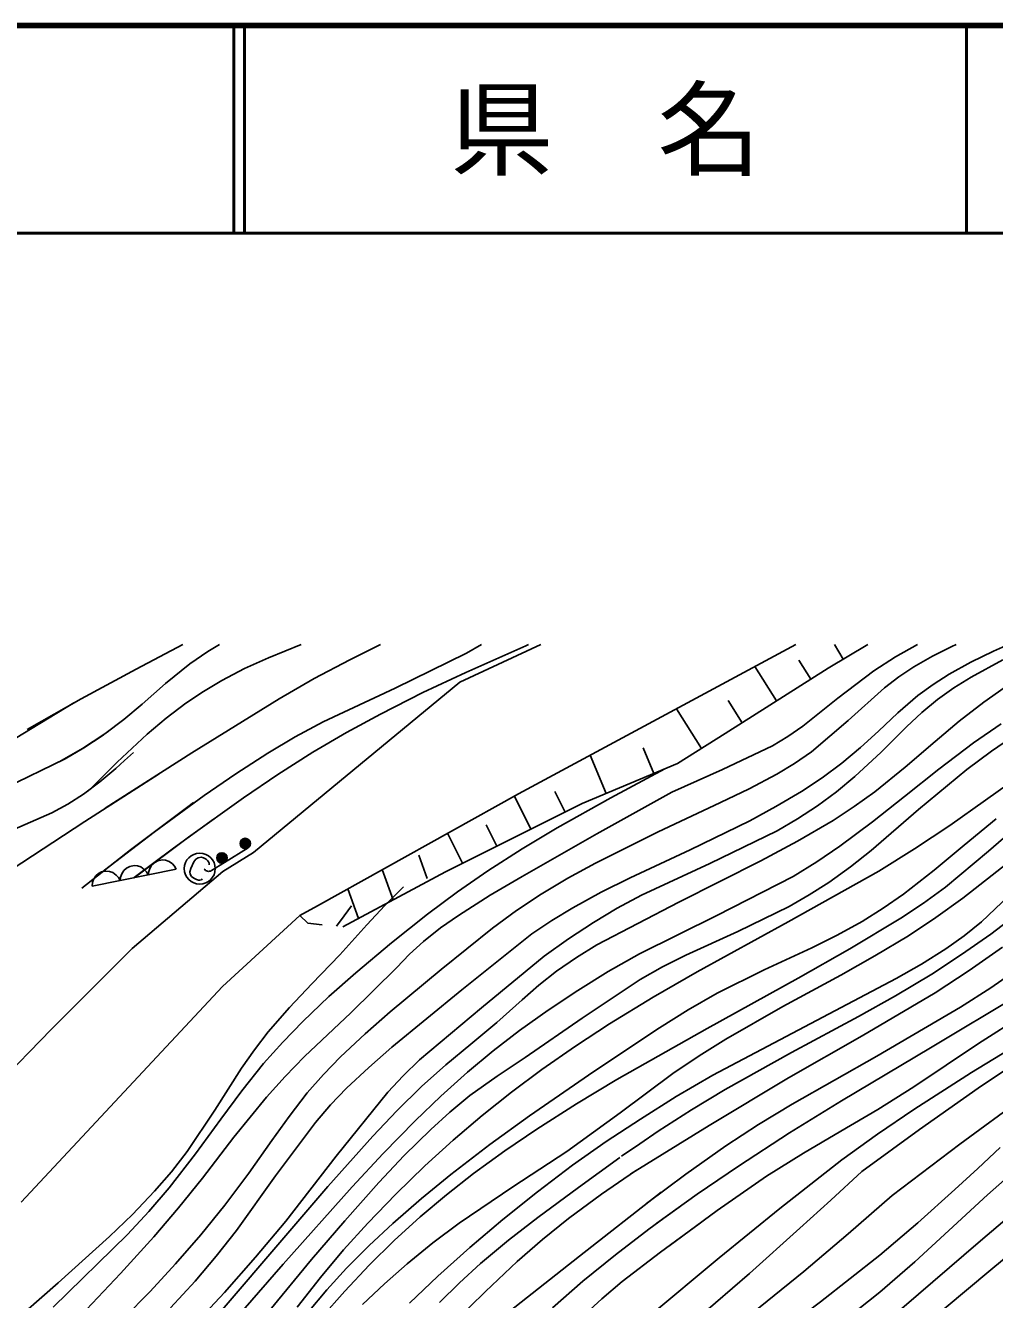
# Model space of a CAD drawing. Units: millimetres, scale not verified. Extents: x 40000 to 680000, y 20000 to 380000.
# Drawn here: x 287718 to 334347, y 318688 to 380000 of the extents above; entities that cross this region are included whole.
import ezdxf
from ezdxf.enums import TextEntityAlignment as Align

# ---------------------------------------------------------------- set-up
doc = ezdxf.new("R2010")
doc.units = ezdxf.units.MM
doc.header["$LTSCALE"] = 1000
for name, color, linetype, lineweight in [('M-BGD', 7, 'Continuous', 25), ('M-TTL', 2, 'Continuous', 140), ('M-TTL-LINE', 7, 'Continuous', 50)]:
    doc.layers.add(name, color=color, linetype=linetype, lineweight=lineweight)
doc.layers.add('M-TTL-TXT', color=7, linetype='Continuous')
doc.styles.add('ＭＳ ゴシック', font='')
doc.styles.get('ＭＳ ゴシック').set_extended_font_data('MS Gothic')

msp = doc.modelspace()

# ---------------------------------------------------------------- linework, layer by layer
at = {"layer": 'M-BGD'}
for p, q in [((293039, 349021), (295282, 350205)), ((296491, 349866), (297047, 350205)), ((299407, 349574), (300985, 350205)), ((303332, 349478), (304804, 350205)), ((308621, 348391), (312508, 350205)), ((308902, 348867), (311799, 350152)), ((308942, 349789), (309658, 350205)), ((311436, 343027), (324785, 350205)), ((311799, 350152), (311924, 350205)), ((328259, 350205), (326341, 349073)), ((327060, 349497), (326642, 350205)), ((329588, 349609), (330642, 350205)), ((332291, 350110), (331362, 349648)), ((332509, 350205), (332291, 350110)), ((334300, 349885), (335012, 350205)), ((295633, 349273), (296491, 349866)), ((298264, 349049), (299407, 349574)), ((305502, 348109), (308942, 349789)), ((328535, 348945), (329588, 349609)), ((331362, 349648), (330458, 349130)), ((333215, 349357), (334300, 349885)), ((290403, 347593), (293039, 349021)), ((294459, 348330), (295633, 349273)), ((297163, 348477), (298264, 349049)), ((301611, 348567), (303332, 349478)), ((326341, 349073), (321383, 345921)), ((323862, 347497), (322814, 349145)), ((325514, 348548), (324932, 349464)), ((326808, 347634), (328535, 348945)), ((330458, 349130), (329740, 348655)), ((332164, 348779), (333215, 349357)), ((333216, 348643), (334753, 349479)), ((293326, 347342), (294459, 348330)), ((296278, 347953), (297163, 348477)), ((298685, 340205), (308621, 348391)), ((299921, 347603), (301611, 348567)), ((306841, 347893), (308902, 348867)), ((329740, 348655), (329048, 348124)), ((330654, 347754), (331392, 348291)), ((331392, 348291), (332164, 348779)), ((332393, 348130), (333216, 348643)), ((295434, 347383), (296278, 347953)), ((302044, 346488), (305502, 348109)), ((304806, 346865), (306841, 347893)), ((329048, 348124), (327310, 346558)), ((329689, 346921), (330654, 347754)), ((331607, 347569), (332393, 348130)), ((334816, 348131), (333830, 347442)), ((286391, 345196), (290051, 347401)), ((287801, 346116), (290403, 347593)), ((292448, 346598), (293326, 347342)), ((294488, 346660), (295434, 347383)), ((295721, 344991), (299921, 347603)), ((320242, 345203), (319039, 347115)), ((322209, 346446), (321535, 347508)), ((325124, 346281), (326808, 347634)), ((330844, 346931), (331607, 347569)), ((333830, 347442), (332639, 346514)), ((291535, 345903), (292448, 346598)), ((293575, 345887), (294488, 346660)), ((300693, 345759), (302044, 346488)), ((303164, 345972), (304806, 346865)), ((327310, 346558), (325534, 345039)), ((328768, 346046), (329689, 346921)), ((330119, 346248), (330844, 346931)), ((332639, 346514), (331485, 345539)), ((290455, 345208), (291535, 345903)), ((290531, 345236), (291413, 345817)), ((291413, 345817), (291559, 345922)), ((291559, 345922), (291701, 346026)), ((292133, 344545), (293575, 345887)), ((301552, 345028), (303164, 345972)), ((321383, 345921), (319100, 344485)), ((324408, 345779), (325124, 346281)), ((327906, 345251), (328768, 346046)), ((328891, 345029), (330119, 346248)), ((333342, 345483), (334668, 346399)), ((334200, 345078), (335420, 345917)), ((289341, 344561), (290455, 345208)), ((289627, 344711), (290531, 345236)), ((299380, 344983), (300693, 345759)), ((317953, 344004), (317434, 345241)), ((321262, 344189), (323669, 345334)), ((323669, 345334), (324408, 345779)), ((327006, 344503), (327906, 345251)), ((331485, 345539), (330054, 344305)), ((331660, 344213), (333342, 345483)), ((286729, 343300), (289627, 344711)), ((291554, 342328), (295721, 344991)), ((292063, 344248), (292489, 344630)), ((292489, 344630), (292911, 345017)), ((297835, 343992), (299380, 344983)), ((299857, 343954), (301552, 345028)), ((315658, 343041), (314886, 344882)), ((325534, 345039), (324723, 344480)), ((327625, 343858), (328891, 345029)), ((333013, 344188), (334200, 345078)), ((290581, 341698), (294145, 343989)), ((290731, 343159), (292133, 344545)), ((291302, 343602), (292063, 344248)), ((296319, 342948), (297835, 343992)), ((319100, 344485), (314511, 342560)), ((318488, 344228), (315882, 342834)), ((318827, 343099), (321262, 344189)), ((323878, 343971), (322541, 343264)), ((324723, 344480), (323878, 343971)), ((326049, 343795), (327006, 344503)), ((330054, 344305), (328587, 343120)), ((330014, 342895), (331660, 344213)), ((330688, 342266), (333013, 344188)), ((290509, 343007), (291302, 343602)), ((298201, 342834), (299857, 343954)), ((325064, 343142), (326049, 343795)), ((326739, 343124), (327625, 343858)), ((332197, 341500), (335634, 343935)), ((289755, 342530), (290509, 343007)), ((293902, 341171), (296319, 342948)), ((295561, 340936), (298201, 342834)), ((301767, 337637), (311436, 343027)), ((312042, 341327), (311236, 342940)), ((313688, 342149), (313194, 343137)), ((315882, 342834), (313301, 341385)), ((315203, 341099), (318827, 343099)), ((322541, 343264), (321162, 342604)), ((323832, 342407), (325064, 343142)), ((325826, 342447), (326739, 343124)), ((328587, 343120), (327600, 342408)), ((328478, 341672), (330014, 342895)), ((288979, 342110), (289755, 342530)), ((295137, 342112), (295467, 342356)), ((295467, 342356), (295804, 342606)), ((314511, 342560), (307927, 339272)), ((321162, 342604), (318132, 341172)), ((322569, 341723), (323832, 342407)), ((324872, 341817), (325826, 342447)), ((327600, 342408), (326578, 341746)), ((328408, 340301), (330688, 342266)), ((286669, 341092), (288979, 342110)), ((287033, 339371), (290581, 341698)), ((292767, 340325), (295137, 342112)), ((294848, 340411), (296757, 341812)), ((310396, 340505), (309887, 341525)), ((319700, 340324), (322569, 341723)), ((323894, 341244), (324872, 341817)), ((326578, 341746), (324861, 340745)), ((326910, 340502), (328478, 341672)), ((334423, 341818), (332894, 340547)), ((336076, 342029), (334051, 340258)), ((291522, 339348), (293902, 341171)), ((292952, 338988), (295561, 340936)), ((308750, 339683), (308029, 341128)), ((313301, 341385), (311620, 340377)), ((311621, 339053), (315203, 341099)), ((318132, 341172), (315140, 339691)), ((320649, 339671), (323894, 341244)), ((330503, 340377), (332197, 341500)), ((290432, 338490), (292767, 340325)), ((292952, 338990), (294848, 340411)), ((298426, 340421), (297302, 339726)), ((311620, 340377), (309964, 339314)), ((316809, 338982), (319700, 340324)), ((324861, 340745), (323106, 339792)), ((325798, 339749), (326910, 340502)), ((327410, 339506), (328408, 340301)), ((328774, 339303), (330503, 340377)), ((332894, 340547), (331442, 339347)), ((293934, 339720), (293801, 339609)), ((294082, 339802), (293934, 339720)), ((294292, 339843), (294082, 339802)), ((294460, 339824), (294292, 339843)), ((294625, 339773), (294460, 339824)), ((294786, 339650), (294625, 339773)), ((295823, 339757), (295668, 339424)), ((295914, 339880), (295823, 339757)), ((296023, 339945), (295914, 339880)), ((296167, 339969), (296023, 339945)), ((296282, 339940), (296167, 339969)), ((296414, 339878), (296282, 339940)), ((296483, 339821), (296414, 339878)), ((296530, 339753), (296483, 339821)), ((296555, 339683), (296530, 339753)), ((296552, 339606), (296555, 339683)), ((296877, 339462), (297302, 339726)), ((297207, 339278), (298685, 340205)), ((307042, 338953), (306638, 340072)), ((315140, 339691), (313820, 338968)), ((323106, 339792), (319159, 337805)), ((324662, 339053), (325798, 339749)), ((334051, 340258), (331986, 338531)), ((335052, 339752), (332819, 337997)), ((294975, 339390), (290924, 338586)), ((291101, 339073), (290998, 338899)), ((291233, 339184), (291101, 339073)), ((291382, 339266), (291233, 339184)), ((291591, 339308), (291382, 339266)), ((291760, 339288), (291591, 339308)), ((291924, 339237), (291760, 339288)), ((292085, 339114), (291924, 339237)), ((292193, 338999), (292085, 339114)), ((292349, 339167), (292297, 339020)), ((292451, 339341), (292349, 339167)), ((292583, 339452), (292451, 339341)), ((292732, 339534), (292583, 339452)), ((292941, 339576), (292732, 339534)), ((292853, 335579), (297207, 339278)), ((293110, 339556), (292941, 339576)), ((293275, 339505), (293110, 339556)), ((293436, 339382), (293275, 339505)), ((293543, 339267), (293436, 339382)), ((293624, 339122), (293543, 339267)), ((293648, 339288), (293624, 339122)), ((293699, 339435), (293648, 339288)), ((293801, 339609), (293699, 339435)), ((294893, 339535), (294786, 339650)), ((294975, 339390), (294893, 339535)), ((295668, 339424), (295628, 339269)), ((295628, 339269), (295639, 339160)), ((295639, 339160), (295704, 339042)), ((296346, 339378), (296320, 339412)), ((296383, 339341), (296346, 339378)), ((296426, 339317), (296383, 339341)), ((296475, 339299), (296426, 339317)), ((296523, 339293), (296475, 339299)), ((296574, 339296), (296523, 339293)), ((296619, 339309), (296574, 339296)), ((296664, 339331), (296619, 339309)), ((296877, 339462), (296664, 339331)), ((307927, 339272), (302988, 336619)), ((305414, 337922), (304888, 339377)), ((309964, 339314), (308504, 338301)), ((317363, 338147), (320649, 339671)), ((324411, 336869), (328774, 339303)), ((326380, 338762), (327410, 339506)), ((331442, 339347), (329960, 338199)), ((290947, 338752), (290924, 338586)), ((290998, 338899), (290947, 338752)), ((292274, 338854), (292193, 338999)), ((292297, 339020), (292274, 338854)), ((295704, 339042), (295814, 338958)), ((295814, 338958), (295943, 338898)), ((295943, 338898), (296046, 338862)), ((296046, 338862), (296112, 338868)), ((296112, 338868), (296180, 338890)), ((296180, 338890), (296222, 338928)), ((303738, 337022), (303223, 338448)), ((305908, 338543), (305003, 337653)), ((310072, 338141), (311621, 339053)), ((313820, 338968), (312531, 338194)), ((315414, 338289), (316809, 338982)), ((320987, 337163), (324662, 339053)), ((325436, 338158), (326380, 338762)), ((331986, 338531), (330932, 337759)), ((335693, 338744), (333716, 336857)), ((308504, 338301), (307069, 337234)), ((308548, 337176), (310072, 338141)), ((312531, 338194), (311350, 337401)), ((314051, 337545), (315414, 338289)), ((316189, 337518), (317363, 338147)), ((324467, 337609), (325436, 338158)), ((329960, 338199), (328983, 337515)), ((332819, 337997), (331530, 337073)), ((300921, 337176), (301767, 337637)), ((303045, 337149), (303406, 337640)), ((305003, 337653), (304143, 336722)), ((307069, 337234), (305332, 335851)), ((311350, 337401), (310192, 336552)), ((313048, 336934), (314051, 337545)), ((315045, 336837), (316189, 337518)), ((319159, 337805), (315215, 335752)), ((321995, 336405), (324467, 337609)), ((328983, 337515), (327975, 336882)), ((330932, 337759), (329843, 337035)), ((336113, 337764), (334163, 336272)), ((300921, 337176), (297191, 333753)), ((301303, 336798), (300918, 337173)), ((301303, 336798), (301990, 336725)), ((302685, 336657), (303045, 337149)), ((304143, 336722), (302845, 335282)), ((307687, 336570), (308548, 337176)), ((312088, 336279), (313048, 336934)), ((313840, 336046), (315045, 336837)), ((317270, 335319), (320987, 337163)), ((320035, 334464), (324411, 336869)), ((327975, 336882), (326782, 336222)), ((329843, 337035), (327386, 335567)), ((331530, 337073), (330200, 336193)), ((333716, 336857), (332880, 336192)), ((306864, 335919), (307687, 336570)), ((310192, 336552), (307722, 334569)), ((308710, 333583), (312088, 336279)), ((312670, 335205), (313840, 336046)), ((319495, 335254), (321995, 336405)), ((326782, 336222), (325558, 335614)), ((330200, 336193), (328595, 335221)), ((332880, 336192), (331999, 335569)), ((334163, 336272), (332761, 335285)), ((288951, 331681), (292853, 335579)), ((305332, 335851), (303621, 334413)), ((306194, 335307), (306864, 335919)), ((315215, 335752), (314228, 335146)), ((325558, 335614), (323267, 334548)), ((327386, 335567), (324891, 334145)), ((331999, 335569), (330831, 334831)), ((333121, 334517), (334733, 335640)), ((302845, 335282), (301493, 333872)), ((305569, 334655), (306194, 335307)), ((309656, 332732), (312670, 335205)), ((314228, 335146), (313268, 334485)), ((315764, 334466), (317270, 335319)), ((318375, 334693), (319495, 335254)), ((328595, 335221), (326949, 334294)), ((330831, 334831), (329620, 334137)), ((332761, 335285), (331323, 334347)), ((303621, 334413), (302322, 333263)), ((303375, 332491), (305569, 334655)), ((307722, 334569), (305272, 332526)), ((313268, 334485), (312422, 333822)), ((314290, 333563), (315764, 334466)), ((317295, 334086), (318375, 334693)), ((317915, 333235), (320035, 334464)), ((323267, 334548), (321005, 333430)), ((326949, 334294), (324167, 332784)), ((331323, 334347), (329581, 333308)), ((331484, 333451), (333121, 334517)), ((334171, 333695), (335601, 334684)), ((297191, 333753), (287517, 323375)), ((301493, 333872), (300422, 332737)), ((305354, 330827), (308710, 333583)), ((312422, 333822), (311611, 333110)), ((312865, 332619), (314290, 333563)), ((314508, 332234), (317295, 334086)), ((324891, 334145), (320527, 331729)), ((329620, 334137), (325196, 331814)), ((332708, 332756), (334171, 333695)), ((302322, 333263), (301058, 332065)), ((311611, 333110), (310399, 332016)), ((315827, 331956), (317915, 333235)), ((321005, 333430), (319601, 332623)), ((329581, 333308), (327797, 332313)), ((327976, 331377), (331484, 333451)), ((331264, 330798), (335548, 333370)), ((333581, 331004), (336727, 333033)), ((300422, 332737), (299398, 331566)), ((301146, 330378), (303375, 332491)), ((305272, 332526), (304059, 331471)), ((306683, 330215), (309656, 332732)), ((311483, 331631), (312865, 332619)), ((319601, 332623), (318220, 331759)), ((324167, 332784), (321419, 331224)), ((328677, 330396), (332708, 332756)), ((301058, 332065), (300097, 331076)), ((310399, 332016), (309152, 330971)), ((311757, 330332), (314508, 332234)), ((314180, 330879), (315827, 331956)), ((318220, 331759), (315073, 329663)), ((320527, 331729), (316178, 329271)), ((325196, 331814), (320785, 329482)), ((327797, 332313), (324576, 330581)), ((282033, 324569), (288951, 331681)), ((299398, 331566), (298730, 330711)), ((304059, 331471), (302883, 330370)), ((310215, 330654), (311483, 331631)), ((321419, 331224), (320131, 330422)), ((324433, 329352), (327976, 331377)), ((333245, 329606), (336067, 331340)), ((298730, 330711), (298110, 329818)), ((300097, 331076), (299174, 330041)), ((304234, 329858), (305354, 330827)), ((309152, 330971), (307944, 329975)), ((308985, 329630), (310215, 330654)), ((312569, 329755), (314180, 330879)), ((324576, 330581), (321383, 328796)), ((326976, 328246), (331264, 330798)), ((330467, 328923), (333581, 331004)), ((299174, 330041), (298128, 328729)), ((300208, 329424), (301146, 330378)), ((302883, 330370), (302055, 329519)), ((305892, 329458), (306683, 330215)), ((307944, 329975), (306775, 328933)), ((310408, 329438), (311757, 330332)), ((320131, 330422), (318868, 329564)), ((324613, 328087), (328677, 330396)), ((333561, 328865), (335446, 330125)), ((298110, 329818), (296832, 327797)), ((299315, 328431), (300208, 329424)), ((302055, 329519), (301274, 328629)), ((303166, 328855), (304234, 329858)), ((305150, 328666), (305892, 329458)), ((307698, 328475), (308985, 329630)), ((309105, 328502), (310408, 329438)), ((311111, 328670), (312569, 329755)), ((315073, 329663), (311963, 327520)), ((316178, 329271), (314235, 328108)), ((318868, 329564), (316331, 327664)), ((320785, 329482), (319035, 328453)), ((320616, 327066), (324433, 329352)), ((330467, 327828), (333245, 329606)), ((298128, 328729), (297123, 327370)), ((302394, 328054), (303166, 328855)), ((302673, 325587), (305150, 328666)), ((306775, 328933), (305585, 327763)), ((309687, 327536), (311111, 328670)), ((321383, 328796), (319758, 327818)), ((328725, 327829), (330467, 328923)), ((330742, 326877), (333561, 328865)), ((297750, 326497), (299315, 328431)), ((301274, 328629), (300402, 327502)), ((301666, 327212), (302394, 328054)), ((306462, 327284), (307698, 328475)), ((308143, 327710), (309105, 328502)), ((314235, 328108), (312320, 326892)), ((319035, 328453), (317308, 327366)), ((322997, 327110), (324613, 328087)), ((324485, 326702), (326976, 328246)), ((332671, 326157), (335960, 328581)), ((296832, 327797), (295505, 325811)), ((300402, 327502), (299576, 326336)), ((305585, 327763), (304430, 326542)), ((307219, 326870), (308143, 327710)), ((308293, 326350), (309687, 327536)), ((311963, 327520), (310062, 326142)), ((316331, 327664), (313764, 325817)), ((319758, 327818), (318158, 326783)), ((326958, 326789), (328725, 327829)), ((328713, 326642), (330467, 327828)), ((297123, 327370), (295904, 325696)), ((299749, 324635), (301666, 327212)), ((304923, 325719), (306462, 327284)), ((305944, 325614), (307219, 326870)), ((312320, 326892), (310783, 325845)), ((317308, 327366), (315663, 326289)), ((316840, 324735), (320616, 327066)), ((321423, 326088), (322997, 327110)), ((327962, 324844), (330742, 326877)), ((296235, 324531), (297750, 326497)), ((299576, 326336), (298466, 324766)), ((304430, 326542), (302271, 324123)), ((306939, 325118), (308293, 326350)), ((315663, 326289), (314044, 325159)), ((317274, 326185), (316393, 325580)), ((318158, 326783), (317274, 326185)), ((322027, 325108), (324485, 326702)), ((325154, 325735), (326958, 326789)), ((326994, 325407), (328713, 326642)), ((295904, 325696), (294639, 324062)), ((295505, 325811), (294740, 324839)), ((300240, 322465), (302673, 325587)), ((303434, 324117), (304923, 325719)), ((304721, 324324), (305944, 325614)), ((310062, 326142), (308187, 324708)), ((310783, 325845), (309280, 324749)), ((313764, 325817), (311166, 324118)), ((319494, 324720), (321423, 326088)), ((323382, 324630), (325154, 325735)), ((329423, 323689), (332671, 326157)), ((305540, 323758), (306939, 325118)), ((314044, 325159), (312349, 323874)), ((314332, 324082), (316310, 325516)), ((320045, 323755), (322027, 325108)), ((324024, 323073), (326994, 325407)), ((294740, 324839), (293922, 323897)), ((295087, 323092), (296235, 324531)), ((298466, 324766), (297305, 323229)), ((297873, 322013), (299749, 324635)), ((308187, 324708), (306768, 323552)), ((309280, 324749), (307980, 323733)), ((315438, 323760), (317064, 324888)), ((317598, 323302), (319494, 324720)), ((321008, 322968), (323382, 324630)), ((293922, 323897), (292867, 322786)), ((294639, 324062), (293658, 322921)), ((300116, 320386), (303434, 324117)), ((302271, 324123), (300154, 321659)), ((303078, 322482), (304721, 324324)), ((304189, 322363), (305540, 323758)), ((307980, 323733), (306710, 322664)), ((311166, 324118), (308593, 322362)), ((312349, 323874), (310688, 322540)), ((312368, 322630), (314332, 324082)), ((313851, 322589), (315438, 323760)), ((318308, 323851), (314384, 320773)), ((318099, 322355), (320045, 323755)), ((297305, 323229), (296151, 321801)), ((306768, 323552), (305387, 322350)), ((318436, 322605), (319170, 323132)), ((292867, 322786), (291765, 321715)), ((293658, 322921), (292625, 321811)), ((293900, 321700), (295087, 323092)), ((306710, 322664), (305466, 321523)), ((310688, 322540), (309101, 321195)), ((310968, 321542), (312368, 322630)), ((312598, 321576), (313851, 322589)), ((317712, 322073), (318436, 322605)), ((318676, 321263), (321008, 322968)), ((321099, 320699), (324024, 323073)), ((296896, 320769), (297873, 322013)), ((298788, 320723), (300240, 322465)), ((301487, 320608), (303078, 322482)), ((303021, 321072), (304189, 322363)), ((305387, 322350), (304255, 321291)), ((308593, 322362), (307321, 321411)), ((316109, 320845), (317712, 322073)), ((318268, 320968), (320133, 322330)), ((292625, 321811), (289055, 318320)), ((291765, 321715), (289295, 319485)), ((292292, 319933), (293900, 321700)), ((296151, 321801), (294944, 320404)), ((300154, 321659), (297086, 318083)), ((304255, 321291), (303165, 320189)), ((305466, 321523), (304262, 320336)), ((307321, 321411), (306084, 320411)), ((309615, 320416), (310968, 321542)), ((311384, 320517), (312598, 321576)), ((295879, 319572), (296896, 320769)), ((297291, 319021), (298788, 320723)), ((301906, 319750), (303021, 321072)), ((309101, 321195), (307553, 319805)), ((314384, 320773), (310432, 317669)), ((314543, 319570), (316109, 320845)), ((316433, 319557), (318268, 320968)), ((317718, 317876), (321099, 320699)), ((294944, 320404), (293720, 319078)), ((296828, 316610), (300116, 320386)), ((299483, 318175), (301487, 320608)), ((303165, 320189), (302215, 319147)), ((304262, 320336), (303082, 319095)), ((306084, 320411), (304986, 319449)), ((308600, 319498), (309615, 320416)), ((309848, 319080), (311384, 320517)), ((289295, 319485), (286798, 317311)), ((290647, 318212), (292292, 319933)), ((294697, 318280), (295879, 319572)), ((300789, 318314), (301906, 319750)), ((304986, 319449), (303931, 318444)), ((307553, 319805), (306201, 318513)), ((307635, 318544), (308600, 319498)), ((313071, 318295), (314543, 319570)), ((315448, 318728), (316433, 319557)), ((293720, 319078), (292446, 317787)), ((294728, 316307), (297291, 319021)), ((302215, 319147), (301303, 318058)), ((303082, 319095), (301944, 317812)), ((308346, 317592), (309848, 319080)), ((314505, 317857), (315448, 318728))]:
    msp.add_line(p, q, dxfattribs=at)
for points in [[(306668, 296327), (308810, 298670), (310916, 301064), (312081, 302474), (313207, 303930), (314115, 305201), (314982, 306519), (316408, 308808), (317875, 311052), (318569, 311997), (319313, 312909), (320076, 313738), (320884, 314527), (321965, 315483), (323092, 316399), (325980, 318582), (328833, 320815), (330657, 322376), (332445, 323986), (333537, 324993), (334624, 326006)], [(327265, 317802), (328831, 319041), (330508, 320497), (332150, 322003), (334012, 323725), (335922, 325410)], [(307989, 302773), (308987, 304200), (309935, 305658), (310469, 306584), (310957, 307551), (311650, 309161), (312392, 310730), (312749, 311319), (313160, 311883), (313698, 312501), (314285, 313084), (315262, 313931), (316286, 314740), (318225, 316261), (320110, 317816), (322561, 319937), (324985, 322114), (326475, 323476), (327962, 324844)], [(337485, 324748), (333672, 321517), (329883, 318258)], [(307408, 299938), (308768, 301463), (310078, 303022), (310837, 304013), (311546, 305038), (312115, 305965), (312638, 306935), (313424, 308506), (314257, 310038), (314759, 310808), (315310, 311542), (315990, 312339), (316718, 313101), (317689, 314013), (318708, 314887), (321974, 317451), (325175, 320041), (327308, 321855), (329423, 323689)], [(330855, 317339), (334176, 320121), (337070, 322519)]]:
    msp.add_lwpolyline(points, dxfattribs=at)
for centre, radius in [((298295, 340633), 249), ((298295, 340633), 220), ((298295, 340633), 191), ((298295, 340633), 161), ((298295, 340633), 132), ((298295, 340633), 97.5), ((298295, 340633), 67.5), ((298295, 340633), 38.7), ((298295, 340633), 7.5), ((296102, 339423), 746), ((297171, 339937), 249), ((297171, 339937), 220), ((297171, 339937), 191), ((297171, 339937), 161), ((297171, 339937), 132), ((297171, 339937), 97.5), ((297171, 339937), 67.5), ((297171, 339937), 38.7), ((297171, 339937), 7.5)]:
    msp.add_circle(centre, radius, dxfattribs=at)
at = {"layer": 'M-TTL'}
msp.add_line((680000, 380000), (40000, 380000), dxfattribs=at)
at = {"layer": 'M-TTL-LINE'}
for p, q in [((297750, 380000), (297750, 370000)), ((298250, 380000), (298250, 370000)), ((333000, 380000), (333000, 370000)), ((40000, 370000), (680000, 370000))]:
    msp.add_line(p, q, dxfattribs=at)

# ---------------------------------------------------------------- texts
at = {"layer": 'M-TTL-TXT', "style": 'ＭＳ ゴシック'}
msp.add_text('県\u3000名', height=3666, dxfattribs=at).set_placement((315625, 375000), align=Align.MIDDLE_CENTER)

doc.saveas('drawing.dxf')
